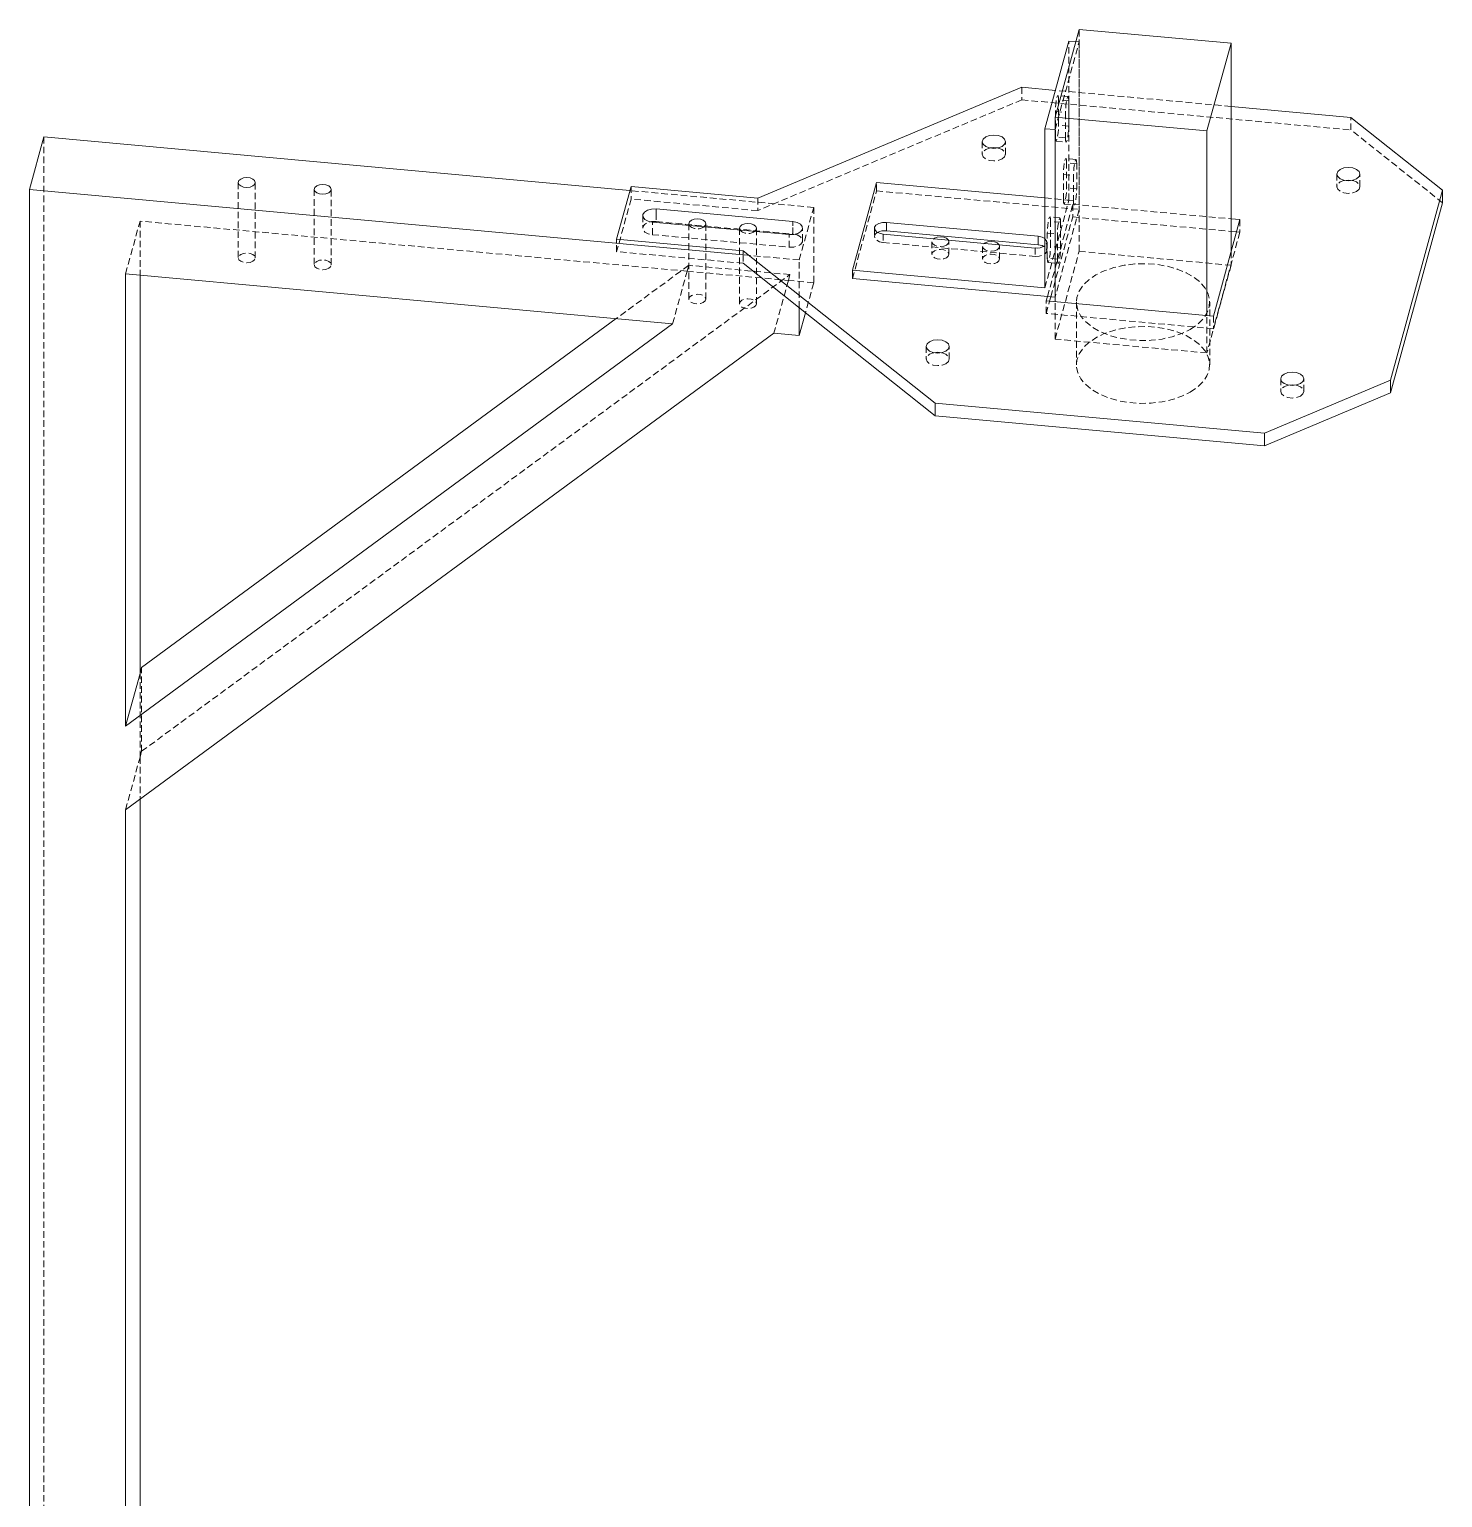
# Model space of a CAD drawing. Header units: millimetres. Extents: x 1529 to 6255, y 1713 to 5797.
# Drawn here: x 5018.3 to 5293.9, y 5510.3 to 5796.6 of the extents above; entities that cross this region are included whole.
import ezdxf

# ---------------------------------------------------------------- set-up
doc = ezdxf.new("R2010")
doc.units = ezdxf.units.MM
doc.linetypes.add('HIDDEN', pattern=[1.905, 1.27, -0.635])

msp = doc.modelspace()

# ---------------------------------------------------------------- linework, layer by layer
at = {"color": 7, "linetype": 'Continuous', "lineweight": 15}
for p, q in [((5218.339, 5779.468), (5223.032, 5796.573)), ((5223.032, 5796.573), (5252.663, 5793.864)), ((5221.057, 5794.304), (5216.363, 5777.199)), ((5222.376, 5794.184), (5221.057, 5794.304)), ((5247.969, 5776.759), (5252.663, 5793.864)), ((5252.663, 5793.864), (5252.663, 5753.218)), ((5211.848, 5785.28), (5160.363, 5763.685)), ((5218.416, 5784.679), (5211.848, 5785.28)), ((5276.048, 5779.41), (5252.663, 5781.548)), ((5216.363, 5777.199), (5218.339, 5777.018)), ((5216.363, 5746.17), (5216.363, 5777.199)), ((5218.339, 5743.48), (5218.339, 5779.468)), ((5218.339, 5779.468), (5247.969, 5776.759)), ((5293.92, 5765.209), (5276.048, 5779.41)), ((5018.332, 5765.332), (5021.148, 5775.595)), ((5135.451, 5765.144), (5021.148, 5775.595)), ((5218.339, 5744.357), (5218.339, 5777.018)), ((5247.969, 5740.771), (5247.969, 5776.759)), ((5135.67, 5765.943), (5132.855, 5755.68)), ((5160.363, 5763.685), (5135.67, 5765.943)), ((5183.524, 5766.707), (5178.831, 5749.602)), ((5183.524, 5766.707), (5216.363, 5763.705)), ((5157.547, 5752.603), (5018.332, 5765.332)), ((5018.332, 5765.332), (5018.332, 5324.4)), ((5283.751, 5728.147), (5293.92, 5765.209)), ((5293.92, 5762.759), (5293.92, 5765.209)), ((5140.541, 5761.552), (5167.208, 5759.114)), ((5283.751, 5725.698), (5293.92, 5762.759)), ((5166.504, 5756.548), (5139.837, 5758.987)), ((5185.441, 5758.934), (5215.072, 5756.225)), ((5185.441, 5758.934), (5185.441, 5757.301)), ((5215.072, 5754.591), (5185.441, 5757.301)), ((5254.378, 5759.473), (5249.216, 5740.657)), ((5252.663, 5759.63), (5254.378, 5759.473)), ((5252.663, 5757.18), (5253.723, 5757.083)), ((5132.855, 5755.68), (5157.547, 5753.422)), ((5132.855, 5754.861), (5132.855, 5755.68)), ((5214.446, 5753.944), (5184.816, 5756.653)), ((5215.072, 5754.591), (5215.072, 5756.225)), ((5157.547, 5753.422), (5194.953, 5723.7)), ((5157.547, 5753.422), (5157.547, 5752.603)), ((5037.098, 5748.918), (5143.769, 5739.165)), ((5037.098, 5660.732), (5037.098, 5748.918)), ((5039.914, 5748.661), (5039.914, 5670.995)), ((5157.547, 5750.972), (5194.953, 5721.25)), ((5178.831, 5747.969), (5178.831, 5749.602)), ((5178.831, 5749.602), (5216.363, 5746.17)), ((5218.339, 5744.357), (5178.831, 5747.969)), ((5216.622, 5743.637), (5216.857, 5744.492)), ((5249.216, 5740.657), (5216.622, 5743.637)), ((5217.278, 5743.577), (5217.513, 5744.432)), ((5132.758, 5740.172), (5040.227, 5672.135)), ((5168.461, 5736.907), (5168.461, 5742.3)), ((5169.676, 5741.335), (5168.461, 5736.907)), ((5143.769, 5739.165), (5037.098, 5660.732)), ((5037.098, 5644.401), (5163.522, 5737.359)), ((5163.522, 5737.359), (5168.461, 5736.907)), ((5259.153, 5717.83), (5283.751, 5728.147)), ((5259.153, 5715.38), (5283.751, 5725.698)), ((5283.751, 5728.147), (5283.751, 5725.698)), ((5194.953, 5723.7), (5259.153, 5717.83)), ((5194.953, 5723.7), (5194.953, 5721.25)), ((5194.953, 5721.25), (5259.153, 5715.38)), ((5259.153, 5717.83), (5259.153, 5715.38)), ((5040.227, 5672.135), (5039.914, 5670.995)), ((5039.914, 5670.995), (5037.098, 5660.732)), ((5039.914, 5646.471), (5039.914, 5332.947)), ((5037.098, 5322.684), (5037.098, 5644.401))]:
    msp.add_line(p, q, dxfattribs=at)
at = {"color": 7, "linetype": 'HIDDEN', "lineweight": 0}
for p, q in [((5223.032, 5753.297), (5223.032, 5796.573)), ((5218.339, 5777.018), (5223.032, 5794.124)), ((5221.057, 5763.276), (5221.057, 5794.304)), ((5223.032, 5794.124), (5222.376, 5794.184)), ((5223.032, 5794.124), (5223.032, 5761.462)), ((5211.848, 5785.28), (5211.848, 5782.83)), ((5252.663, 5781.548), (5218.416, 5784.679)), ((5220.867, 5783.48), (5218.892, 5783.661)), ((5211.848, 5782.83), (5160.363, 5761.236)), ((5211.848, 5782.83), (5276.048, 5776.96)), ((5218.397, 5780.528), (5220.372, 5780.348)), ((5218.397, 5775.629), (5218.397, 5780.528)), ((5220.998, 5782.628), (5219.023, 5782.809)), ((5219.023, 5777.91), (5219.023, 5782.809)), ((5220.372, 5780.348), (5220.372, 5775.449)), ((5220.998, 5777.729), (5220.998, 5782.628)), ((5220.998, 5777.729), (5219.023, 5777.91)), ((5276.048, 5776.96), (5276.048, 5779.41)), ((5021.148, 5775.595), (5021.148, 5334.663)), ((5204.157, 5774.672), (5204.157, 5772.222)), ((5208.657, 5772.222), (5208.657, 5774.672)), ((5220.372, 5775.449), (5218.397, 5775.629)), ((5218.528, 5774.778), (5220.503, 5774.597)), ((5293.92, 5762.759), (5276.048, 5776.96)), ((5222.432, 5771.218), (5220.456, 5771.398)), ((5222.563, 5770.366), (5220.587, 5770.547)), ((5220.587, 5765.648), (5220.587, 5770.547)), ((5222.563, 5765.467), (5222.563, 5770.366)), ((5059.079, 5766.716), (5059.079, 5752.018)), ((5062.379, 5752.018), (5062.379, 5766.716)), ((5135.67, 5765.943), (5135.67, 5763.493)), ((5183.524, 5765.074), (5183.524, 5766.707)), ((5219.961, 5768.266), (5221.937, 5768.086)), ((5219.961, 5763.367), (5219.961, 5768.266)), ((5221.937, 5768.086), (5221.937, 5763.186)), ((5273.295, 5768.35), (5273.295, 5765.901)), ((5277.795, 5765.901), (5277.795, 5768.35)), ((5073.894, 5765.361), (5073.894, 5750.663)), ((5077.194, 5750.663), (5077.194, 5765.361)), ((5135.67, 5763.493), (5132.855, 5753.23)), ((5171.277, 5761.868), (5135.451, 5765.144)), ((5160.363, 5761.236), (5135.67, 5763.493)), ((5160.363, 5763.685), (5160.363, 5761.236)), ((5178.831, 5747.969), (5183.524, 5765.074)), ((5183.524, 5765.074), (5223.032, 5761.462)), ((5216.363, 5763.705), (5221.057, 5763.276)), ((5216.363, 5746.17), (5221.057, 5763.276)), ((5221.937, 5763.186), (5219.961, 5763.367)), ((5222.563, 5765.467), (5220.587, 5765.648)), ((5137.939, 5760.27), (5137.939, 5757.82)), ((5140.541, 5760.733), (5140.541, 5759.103)), ((5168.461, 5751.605), (5171.277, 5761.868)), ((5171.277, 5761.868), (5171.277, 5747.17)), ((5216.857, 5744.492), (5221.785, 5762.453)), ((5219.303, 5759.814), (5217.328, 5759.995)), ((5217.513, 5744.432), (5221.785, 5760.003)), ((5223.032, 5761.462), (5218.339, 5744.357)), ((5220.092, 5762.516), (5222.068, 5762.335)), ((5221.785, 5762.453), (5252.663, 5759.63)), ((5221.785, 5762.453), (5221.785, 5760.003)), ((5221.785, 5760.003), (5252.663, 5757.18)), ((5037.098, 5748.918), (5039.914, 5759.181)), ((5146.585, 5749.428), (5039.914, 5759.181)), ((5039.914, 5759.181), (5039.914, 5748.661)), ((5139.837, 5756.537), (5139.837, 5758.987)), ((5140.541, 5759.103), (5167.208, 5756.665)), ((5146.934, 5758.683), (5146.934, 5743.985)), ((5150.234, 5743.985), (5150.234, 5758.683)), ((5156.811, 5757.78), (5156.811, 5743.082)), ((5160.111, 5743.082), (5160.111, 5757.78)), ((5167.208, 5756.665), (5167.208, 5758.295)), ((5169.106, 5755.382), (5169.106, 5757.831)), ((5183.129, 5757.793), (5183.129, 5756.16)), ((5219.434, 5758.963), (5217.459, 5759.143)), ((5217.459, 5754.244), (5217.459, 5759.143)), ((5219.434, 5754.064), (5219.434, 5758.963)), ((5254.378, 5759.473), (5254.378, 5757.023)), ((5132.855, 5753.23), (5132.855, 5754.861)), ((5139.837, 5756.537), (5166.504, 5754.099)), ((5166.504, 5754.099), (5166.504, 5756.548)), ((5184.816, 5756.653), (5184.816, 5755.02)), ((5184.816, 5755.02), (5214.446, 5752.311)), ((5194.343, 5755.167), (5194.343, 5752.717)), ((5197.643, 5752.717), (5197.643, 5755.167)), ((5204.22, 5754.264), (5204.22, 5751.814)), ((5207.52, 5751.814), (5207.52, 5754.264)), ((5216.759, 5753.451), (5216.759, 5755.084)), ((5216.833, 5756.863), (5218.808, 5756.682)), ((5216.833, 5751.963), (5216.833, 5756.863)), ((5218.808, 5756.682), (5218.808, 5751.783)), ((5254.378, 5757.023), (5249.216, 5738.207)), ((5253.723, 5757.083), (5254.378, 5757.023)), ((5157.547, 5750.972), (5132.855, 5753.23)), ((5157.547, 5752.603), (5157.547, 5750.972)), ((5168.461, 5751.605), (5157.547, 5752.603)), ((5168.461, 5742.3), (5168.461, 5751.605)), ((5214.446, 5753.944), (5214.446, 5752.311)), ((5218.808, 5751.783), (5216.833, 5751.963)), ((5219.434, 5754.064), (5217.459, 5754.244)), ((5218.339, 5736.191), (5223.032, 5753.297)), ((5223.032, 5753.297), (5252.663, 5750.587)), ((5252.663, 5753.218), (5252.663, 5750.587)), ((5040.227, 5655.805), (5166.651, 5748.762)), ((5146.897, 5750.568), (5132.758, 5740.172)), ((5143.769, 5739.165), (5146.585, 5749.428)), ((5146.585, 5749.428), (5146.897, 5750.568)), ((5146.585, 5749.428), (5166.338, 5747.622)), ((5166.651, 5748.762), (5146.897, 5750.568)), ((5157.547, 5750.972), (5157.547, 5750.972)), ((5166.651, 5748.762), (5166.338, 5747.622)), ((5216.964, 5751.112), (5218.939, 5750.932)), ((5252.663, 5750.587), (5247.969, 5733.482)), ((5166.338, 5747.622), (5163.522, 5737.359)), ((5171.277, 5747.17), (5166.338, 5747.622)), ((5171.277, 5747.17), (5169.676, 5741.335)), ((5216.622, 5741.187), (5216.622, 5743.637)), ((5216.622, 5741.187), (5217.278, 5743.577)), ((5218.339, 5736.191), (5218.339, 5743.48)), ((5222.501, 5743.389), (5222.501, 5731.141)), ((5248.501, 5731.141), (5248.501, 5743.389)), ((5249.216, 5738.207), (5216.622, 5741.187)), ((5247.969, 5733.482), (5247.969, 5740.771)), ((5249.216, 5740.657), (5249.216, 5738.207)), ((5193.206, 5734.759), (5193.206, 5732.31)), ((5197.706, 5732.31), (5197.706, 5734.759)), ((5247.969, 5733.482), (5218.339, 5736.191)), ((5262.344, 5728.438), (5262.344, 5725.988)), ((5266.844, 5725.988), (5266.844, 5728.438)), ((5040.227, 5655.805), (5040.227, 5672.135)), ((5039.914, 5654.664), (5039.914, 5670.995)), ((5037.098, 5644.401), (5039.914, 5654.664)), ((5039.914, 5654.664), (5040.227, 5655.805)), ((5039.914, 5654.664), (5039.914, 5646.471))]:
    msp.add_line(p, q, dxfattribs=at)
at = {"color": 8, "linetype": 'Continuous', "lineweight": 15}
for p, q in [((5140.541, 5761.552), (5140.541, 5760.733)), ((5167.208, 5758.295), (5167.208, 5759.114))]:
    msp.add_line(p, q, dxfattribs=at)
at = {"color": 7, "linetype": 'HIDDEN', "lineweight": 0, "flags": 128}
for points in [[(5219.023, 5782.809), (5218.999, 5783.347), (5218.931, 5783.63), (5218.83, 5783.614), (5218.71, 5783.302), (5218.59, 5782.741), (5218.489, 5782.017), (5218.421, 5781.24), (5218.397, 5780.528)], [(5220.998, 5782.628), (5220.974, 5783.167), (5220.907, 5783.449), (5220.805, 5783.433), (5220.685, 5783.121), (5220.566, 5782.561), (5220.464, 5781.837), (5220.396, 5781.06), (5220.372, 5780.348)], [(5218.397, 5775.629), (5218.421, 5775.091), (5218.489, 5774.808), (5218.59, 5774.824), (5218.71, 5775.136), (5218.83, 5775.697), (5218.931, 5776.421), (5218.999, 5777.198), (5219.023, 5777.91)], [(5220.372, 5775.449), (5220.396, 5774.91), (5220.464, 5774.628), (5220.566, 5774.644), (5220.685, 5774.956), (5220.805, 5775.517), (5220.907, 5776.241), (5220.974, 5777.018), (5220.998, 5777.729)], [(5205.658, 5773.447), (5205.546, 5773.422), (5204.816, 5773.141), (5204.328, 5772.719), (5204.157, 5772.222), (5204.328, 5771.725), (5204.816, 5771.304), (5205.546, 5771.022), (5206.407, 5770.923), (5207.268, 5771.022), (5207.998, 5771.304), (5207.998, 5771.304)], [(5207.998, 5771.304), (5208.485, 5771.725), (5208.657, 5772.222), (5208.485, 5772.719), (5207.998, 5773.141), (5207.268, 5773.422), (5207.156, 5773.447)], [(5220.587, 5770.547), (5220.563, 5771.085), (5220.496, 5771.368), (5220.394, 5771.352), (5220.274, 5771.04), (5220.155, 5770.479), (5220.053, 5769.755), (5219.985, 5768.978), (5219.961, 5768.266)], [(5222.563, 5770.366), (5222.539, 5770.905), (5222.471, 5771.187), (5222.369, 5771.171), (5222.25, 5770.859), (5222.13, 5770.298), (5222.028, 5769.574), (5221.961, 5768.797), (5221.937, 5768.086)], [(5274.796, 5767.126), (5274.684, 5767.101), (5273.954, 5766.819), (5273.466, 5766.398), (5273.295, 5765.901), (5273.466, 5765.404), (5273.954, 5764.982), (5274.684, 5764.701), (5275.545, 5764.602), (5276.406, 5764.701), (5277.136, 5764.982), (5277.136, 5764.982)], [(5277.136, 5764.982), (5277.623, 5765.404), (5277.795, 5765.901), (5277.623, 5766.398), (5277.136, 5766.819), (5276.406, 5767.101), (5276.294, 5767.126)], [(5219.961, 5763.367), (5219.985, 5762.829), (5220.053, 5762.546), (5220.155, 5762.562), (5220.274, 5762.874), (5220.394, 5763.435), (5220.496, 5764.159), (5220.563, 5764.936), (5220.587, 5765.648)], [(5221.937, 5763.186), (5221.961, 5762.648), (5222.028, 5762.366), (5222.13, 5762.382), (5222.25, 5762.694), (5222.369, 5763.254), (5222.471, 5763.978), (5222.539, 5764.755), (5222.563, 5765.467)], [(5140.541, 5759.103), (5139.663, 5759.083), (5138.866, 5758.871), (5138.27, 5758.499), (5137.966, 5758.023), (5138.001, 5757.517), (5138.368, 5757.056), (5139.013, 5756.712), (5139.837, 5756.537)], [(5217.459, 5759.143), (5217.435, 5759.682), (5217.367, 5759.964), (5217.265, 5759.948), (5217.146, 5759.636), (5217.026, 5759.075), (5216.924, 5758.351), (5216.857, 5757.574), (5216.833, 5756.863)], [(5219.434, 5758.963), (5219.41, 5759.501), (5219.342, 5759.784), (5219.241, 5759.768), (5219.121, 5759.456), (5219.001, 5758.895), (5218.9, 5758.171), (5218.832, 5757.394), (5218.808, 5756.682)], [(5166.504, 5754.099), (5167.381, 5754.119), (5168.179, 5754.331), (5168.775, 5754.703), (5169.078, 5755.178), (5169.044, 5755.685), (5168.676, 5756.145), (5168.032, 5756.489), (5167.208, 5756.665)], [(5183.715, 5756.977), (5183.423, 5756.764), (5183.153, 5756.341), (5183.184, 5755.891), (5183.511, 5755.482), (5184.084, 5755.176), (5184.816, 5755.02)], [(5197.16, 5754.493), (5196.625, 5754.287), (5195.993, 5754.214), (5195.362, 5754.287), (5194.826, 5754.493), (5194.469, 5754.802), (5194.343, 5755.167), (5194.469, 5755.531), (5194.689, 5755.75)], [(5197.546, 5755.489), (5197.643, 5755.167), (5197.518, 5754.802), (5197.16, 5754.493)], [(5207.037, 5753.59), (5206.501, 5753.384), (5205.87, 5753.311), (5205.239, 5753.384), (5204.703, 5753.59), (5204.346, 5753.899), (5204.22, 5754.264), (5204.346, 5754.628), (5204.566, 5754.847)], [(5207.423, 5754.586), (5207.52, 5754.264), (5207.394, 5753.899), (5207.037, 5753.59)], [(5214.446, 5752.311), (5215.226, 5752.328), (5215.935, 5752.517), (5216.465, 5752.848), (5216.735, 5753.27), (5216.704, 5753.721), (5216.377, 5754.13), (5216.173, 5754.268)], [(5216.363, 5755.774), (5216.377, 5755.763), (5216.704, 5755.354), (5216.735, 5754.904), (5216.465, 5754.481), (5216.363, 5754.395)], [(5061.896, 5751.345), (5061.36, 5751.138), (5060.729, 5751.066), (5060.098, 5751.138), (5059.562, 5751.345), (5059.205, 5751.654), (5059.079, 5752.018), (5059.205, 5752.383), (5059.562, 5752.692), (5060.098, 5752.898), (5060.729, 5752.971), (5061.36, 5752.898), (5061.896, 5752.692), (5062.253, 5752.383), (5062.379, 5752.018), (5062.253, 5751.654), (5061.896, 5751.345)], [(5076.711, 5749.99), (5076.176, 5749.783), (5075.544, 5749.711), (5074.913, 5749.783), (5074.378, 5749.99), (5074.02, 5750.299), (5073.894, 5750.663), (5074.02, 5751.028), (5074.378, 5751.337), (5074.913, 5751.543), (5075.544, 5751.616), (5076.176, 5751.543), (5076.711, 5751.337), (5077.069, 5751.028), (5077.194, 5750.663), (5077.069, 5750.299), (5076.711, 5749.99)], [(5197.16, 5752.044), (5197.518, 5752.353), (5197.643, 5752.717), (5197.518, 5753.082), (5197.16, 5753.391), (5196.625, 5753.597), (5195.993, 5753.67), (5195.362, 5753.597), (5194.826, 5753.391), (5194.469, 5753.082), (5194.343, 5752.717), (5194.469, 5752.353), (5194.826, 5752.044), (5195.362, 5751.837), (5195.993, 5751.765), (5196.625, 5751.837), (5197.16, 5752.044)], [(5207.037, 5751.141), (5207.394, 5751.45), (5207.52, 5751.814), (5207.394, 5752.179), (5207.037, 5752.488), (5206.501, 5752.694), (5205.87, 5752.767), (5205.239, 5752.694), (5204.703, 5752.488), (5204.346, 5752.179), (5204.22, 5751.814), (5204.346, 5751.45), (5204.703, 5751.141), (5205.239, 5750.934), (5205.87, 5750.862), (5206.501, 5750.934), (5207.037, 5751.141)], [(5216.833, 5751.963), (5216.857, 5751.425), (5216.924, 5751.143), (5217.026, 5751.159), (5217.146, 5751.471), (5217.265, 5752.031), (5217.367, 5752.755), (5217.435, 5753.532), (5217.459, 5754.244)], [(5218.808, 5751.783), (5218.832, 5751.245), (5218.9, 5750.962), (5219.001, 5750.978), (5219.121, 5751.29), (5219.241, 5751.851), (5219.342, 5752.575), (5219.41, 5753.352), (5219.434, 5754.064)], [(5244.693, 5738.083), (5246.081, 5739.028), (5247.18, 5740.093), (5247.96, 5741.248), (5248.401, 5742.461), (5248.49, 5743.699), (5248.224, 5744.929), (5247.611, 5746.117), (5246.668, 5747.231), (5245.421, 5748.24), (5243.903, 5749.116), (5242.155, 5749.836), (5240.226, 5750.381), (5238.168, 5750.734), (5236.038, 5750.888), (5233.893, 5750.836), (5231.791, 5750.582), (5229.791, 5750.131), (5227.947, 5749.497), (5226.308, 5748.696), (5224.921, 5747.75), (5223.822, 5746.685), (5223.041, 5745.531), (5222.601, 5744.317), (5222.512, 5743.079), (5222.777, 5741.849), (5223.39, 5740.661), (5224.333, 5739.548), (5225.581, 5738.539), (5227.099, 5737.662), (5228.846, 5736.942), (5230.775, 5736.398), (5232.833, 5736.044), (5234.963, 5735.891), (5237.109, 5735.942), (5239.21, 5736.196), (5241.21, 5736.647), (5243.055, 5737.282), (5244.693, 5738.083)], [(5149.751, 5743.312), (5150.108, 5743.621), (5150.234, 5743.985), (5150.108, 5744.35), (5149.751, 5744.659), (5149.215, 5744.865), (5148.584, 5744.938), (5147.952, 5744.865), (5147.417, 5744.659), (5147.059, 5744.35), (5146.934, 5743.985), (5147.06, 5743.621), (5147.417, 5743.312), (5147.952, 5743.105), (5148.584, 5743.033), (5149.215, 5743.105), (5149.751, 5743.312)], [(5159.628, 5742.409), (5159.985, 5742.718), (5160.111, 5743.082), (5159.985, 5743.447), (5159.628, 5743.756), (5159.092, 5743.962), (5158.461, 5744.035), (5157.829, 5743.962), (5157.294, 5743.756), (5156.936, 5743.447), (5156.811, 5743.082), (5156.936, 5742.718), (5157.294, 5742.409), (5157.829, 5742.202), (5158.461, 5742.13), (5159.092, 5742.202), (5159.628, 5742.409)], [(5244.693, 5725.834), (5246.081, 5726.78), (5247.18, 5727.845), (5247.96, 5729), (5248.401, 5730.213), (5248.49, 5731.451), (5248.224, 5732.681), (5247.611, 5733.869), (5246.668, 5734.983), (5245.421, 5735.991), (5243.903, 5736.868), (5242.155, 5737.588), (5240.226, 5738.132), (5238.168, 5738.486), (5236.038, 5738.639), (5233.893, 5738.588), (5231.791, 5738.334), (5229.791, 5737.883), (5227.947, 5737.249), (5226.308, 5736.448), (5224.921, 5735.502), (5223.822, 5734.437), (5223.041, 5733.282), (5222.601, 5732.069), (5222.512, 5730.831), (5222.777, 5729.601), (5223.39, 5728.413), (5224.333, 5727.3), (5225.581, 5726.291), (5227.099, 5725.414), (5228.846, 5724.694), (5230.775, 5724.15), (5232.833, 5723.796), (5234.963, 5723.643), (5237.109, 5723.694), (5239.21, 5723.948), (5241.21, 5724.399), (5243.055, 5725.033), (5244.693, 5725.834)], [(5194.707, 5733.534), (5194.595, 5733.51), (5193.865, 5733.228), (5193.377, 5732.807), (5193.206, 5732.31), (5193.377, 5731.813), (5193.865, 5731.391), (5194.595, 5731.11), (5195.456, 5731.011), (5196.317, 5731.11), (5197.047, 5731.391)], [(5197.047, 5731.391), (5197.535, 5731.813), (5197.706, 5732.31), (5197.535, 5732.807), (5197.047, 5733.228), (5196.317, 5733.51), (5196.205, 5733.535)], [(5263.845, 5727.213), (5263.733, 5727.188), (5263.003, 5726.907), (5262.516, 5726.485), (5262.344, 5725.988), (5262.516, 5725.491), (5263.003, 5725.07), (5263.733, 5724.788), (5264.594, 5724.689), (5265.455, 5724.788), (5266.185, 5725.07), (5266.185, 5725.07)], [(5266.185, 5725.07), (5266.673, 5725.491), (5266.844, 5725.988), (5266.673, 5726.485), (5266.185, 5726.907), (5265.455, 5727.188), (5265.343, 5727.213)]]:
    msp.add_lwpolyline(points, dxfattribs=at)
at = {"color": 7, "linetype": 'Continuous', "lineweight": 15, "flags": 128}
for points in [[(5207.998, 5773.754), (5207.268, 5773.472), (5206.407, 5773.373), (5205.546, 5773.472), (5204.816, 5773.754), (5204.328, 5774.175), (5204.157, 5774.672), (5204.328, 5775.169), (5204.816, 5775.59), (5205.546, 5775.872), (5206.407, 5775.971), (5207.268, 5775.872), (5207.998, 5775.59), (5208.485, 5775.169), (5208.657, 5774.672), (5208.485, 5774.175), (5207.998, 5773.754)], [(5207.156, 5773.447), (5206.407, 5773.521), (5205.658, 5773.447)], [(5277.136, 5767.432), (5276.406, 5767.15), (5275.545, 5767.052), (5274.684, 5767.15), (5273.954, 5767.432), (5273.466, 5767.853), (5273.295, 5768.35), (5273.466, 5768.847), (5273.954, 5769.269), (5274.684, 5769.55), (5275.545, 5769.649), (5276.406, 5769.55), (5277.136, 5769.269), (5277.623, 5768.847), (5277.795, 5768.35), (5277.623, 5767.853), (5277.136, 5767.432)], [(5061.896, 5766.042), (5061.36, 5765.836), (5060.729, 5765.763), (5060.098, 5765.836), (5059.562, 5766.042), (5059.205, 5766.351), (5059.079, 5766.716), (5059.205, 5767.08), (5059.562, 5767.389), (5060.098, 5767.596), (5060.729, 5767.668), (5061.36, 5767.596), (5061.896, 5767.389), (5062.253, 5767.08), (5062.379, 5766.716), (5062.253, 5766.351), (5061.896, 5766.042)], [(5076.711, 5764.688), (5076.176, 5764.481), (5075.544, 5764.409), (5074.913, 5764.481), (5074.378, 5764.688), (5074.02, 5764.997), (5073.894, 5765.361), (5074.02, 5765.726), (5074.378, 5766.035), (5074.913, 5766.241), (5075.544, 5766.314), (5076.176, 5766.241), (5076.711, 5766.035), (5077.069, 5765.726), (5077.194, 5765.361), (5077.069, 5764.997), (5076.711, 5764.688)], [(5276.294, 5767.126), (5275.545, 5767.2), (5274.796, 5767.126)], [(5139.837, 5758.987), (5139.013, 5759.162), (5138.368, 5759.506), (5138.001, 5759.966), (5137.966, 5760.473), (5138.27, 5760.948), (5138.866, 5761.32), (5139.663, 5761.533), (5140.541, 5761.552)], [(5147.054, 5758.327), (5146.934, 5758.683), (5147.059, 5759.047), (5147.417, 5759.356), (5147.952, 5759.563), (5148.584, 5759.635), (5149.215, 5759.563), (5149.751, 5759.356), (5150.108, 5759.047), (5150.234, 5758.683), (5150.108, 5758.318), (5149.849, 5758.071)], [(5156.93, 5757.424), (5156.811, 5757.78), (5156.936, 5758.144), (5157.294, 5758.453), (5157.829, 5758.66), (5158.461, 5758.732), (5159.092, 5758.66), (5159.628, 5758.453), (5159.985, 5758.144), (5160.111, 5757.78), (5159.985, 5757.415), (5159.726, 5757.168)], [(5167.208, 5759.114), (5168.032, 5758.939), (5168.676, 5758.595), (5169.044, 5758.135), (5169.078, 5757.628), (5168.775, 5757.153), (5168.179, 5756.78), (5167.381, 5756.568), (5166.504, 5756.548)], [(5184.816, 5756.653), (5184.084, 5756.809), (5183.511, 5757.115), (5183.184, 5757.524), (5183.153, 5757.974), (5183.423, 5758.397), (5183.953, 5758.727), (5184.662, 5758.916), (5185.441, 5758.934)], [(5194.689, 5755.75), (5194.826, 5755.84), (5195.362, 5756.047), (5195.993, 5756.119), (5196.625, 5756.047), (5197.16, 5755.84), (5197.518, 5755.531), (5197.546, 5755.489)], [(5204.566, 5754.847), (5204.703, 5754.937), (5205.239, 5755.144), (5205.87, 5755.216), (5206.501, 5755.144), (5207.037, 5754.937), (5207.394, 5754.628), (5207.423, 5754.586)], [(5215.072, 5756.225), (5215.804, 5756.069), (5216.363, 5755.774)], [(5216.173, 5754.268), (5215.804, 5754.436), (5215.072, 5754.591)], [(5197.047, 5733.841), (5196.317, 5733.559), (5195.456, 5733.46), (5194.595, 5733.559), (5193.865, 5733.841), (5193.377, 5734.262), (5193.206, 5734.759), (5193.377, 5735.256), (5193.865, 5735.678), (5194.595, 5735.959), (5195.456, 5736.058), (5196.317, 5735.959), (5197.047, 5735.678), (5197.535, 5735.256), (5197.706, 5734.759), (5197.535, 5734.262), (5197.047, 5733.841)], [(5196.205, 5733.535), (5195.456, 5733.609), (5194.707, 5733.534)], [(5266.185, 5727.519), (5265.455, 5727.238), (5264.594, 5727.139), (5263.733, 5727.238), (5263.003, 5727.519), (5262.516, 5727.941), (5262.344, 5728.438), (5262.516, 5728.935), (5263.003, 5729.356), (5263.733, 5729.638), (5264.594, 5729.737), (5265.455, 5729.638), (5266.185, 5729.356), (5266.673, 5728.935), (5266.844, 5728.438), (5266.673, 5727.941), (5266.185, 5727.519)], [(5265.343, 5727.213), (5264.594, 5727.287), (5263.845, 5727.213)]]:
    msp.add_lwpolyline(points, dxfattribs=at)
at = {"color": 7, "linetype": 'HIDDEN', "lineweight": 0}
for centre, radius, start, end in [((5148.599, 5759.815), 2.146, 223.92413, 305.62717), ((5158.476, 5758.91), 2.144, 223.89525, 305.65688)]:
    msp.add_arc(centre, radius, start, end, dxfattribs=at)
at = {"color": 7, "linetype": 'Continuous', "lineweight": 15}
for centre, radius, start, end in [((5185.093, 5754.391), 2.931, 83.18022, 118.06301), ((5214.806, 5756.716), 2.795, 262.60954, 303.86029)]:
    msp.add_arc(centre, radius, start, end, dxfattribs=at)

doc.saveas('drawing.dxf')
